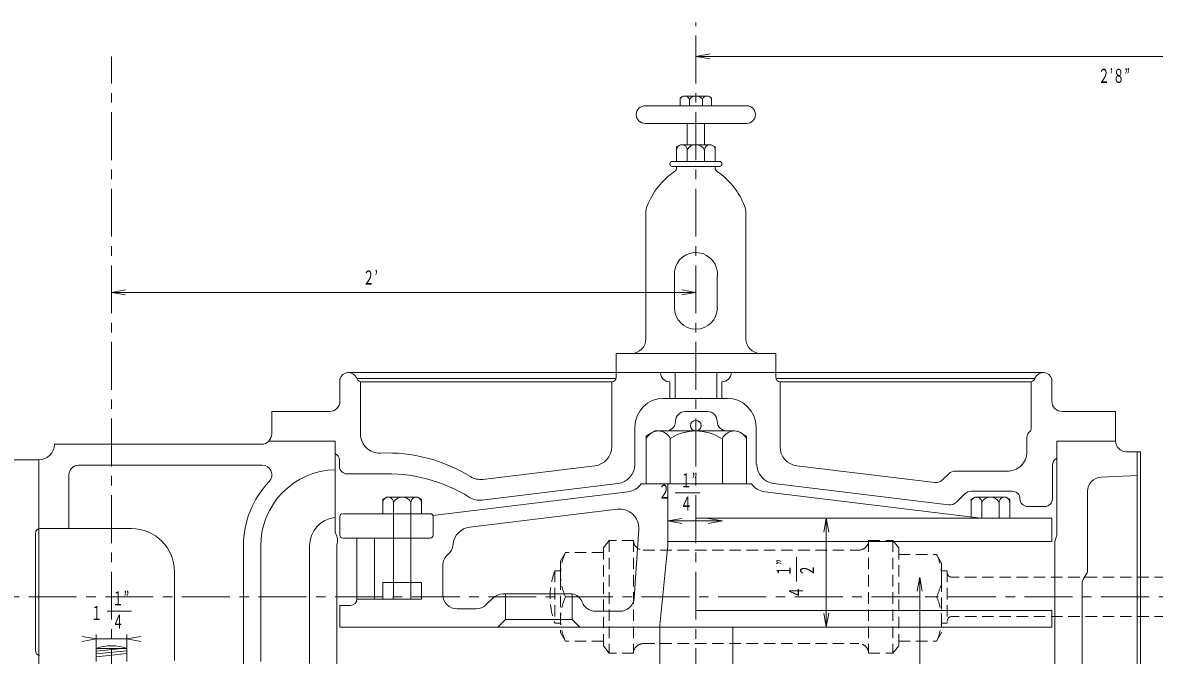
# Model space of a CAD drawing. Units: millimetres, scale not verified. Extents: x -5945 to 5945, y -4205 to 4205.
# Drawn here: x -3090 to -1908, y 2460 to 3121 of the extents above; entities that cross this region are included whole.
import ezdxf
from ezdxf.enums import TextEntityAlignment as Align

# ---------------------------------------------------------------- set-up
doc = ezdxf.new("R2010")
doc.units = ezdxf.units.MM
doc.header["$LTSCALE"] = 10
doc.linetypes.add('CHAIN1', pattern=[8, 5, -1, 1, -1])
doc.linetypes.add('DASHED1', pattern=[1.8, 1.2, -0.6])
for name, color, linetype, lineweight in [('0-0_0', 3, 'Continuous', 18), ('0-1_芯', 4, 'CHAIN1', 18), ('0-2_寸法', 2, 'Continuous', 18)]:
    doc.layers.add(name, color=color, linetype=linetype, lineweight=lineweight)
doc.styles.add('ＭＳ ゴシック', font='')
doc.styles.get('ＭＳ ゴシック').set_extended_font_data('MS Gothic')

msp = doc.modelspace()

# ---------------------------------------------------------------- linework, layer by layer
at = {"layer": '0-0_0'}
for p, q in [((-2400.08, 3044.16), (-2403.54, 3042.17)), ((-2403.54, 3034.06), (-2403.54, 3042.17)), ((-2374.13, 3044.16), (-2400.08, 3044.16)), ((-2393.88, 3034.06), (-2393.88, 3040.89)), ((-2380.33, 3034.06), (-2380.33, 3040.89)), ((-2374.13, 3044.16), (-2370.67, 3042.17)), ((-2370.67, 3034.06), (-2370.67, 3042.17)), ((-2334.17, 3034.06), (-2440.04, 3034.06)), ((-2334.17, 3015.48), (-2440.04, 3015.48)), ((-2396.2, 2993.37), (-2396.2, 3015.48)), ((-2378.01, 2993.37), (-2378.01, 3015.48)), ((-2407.25, 2991.02), (-2403.18, 2993.37)), ((-2407.25, 2975.94), (-2407.25, 2991.02)), ((-2371.03, 2993.37), (-2403.18, 2993.37)), ((-2366.96, 2991.02), (-2371.03, 2993.37)), ((-2366.96, 2975.94), (-2366.96, 2991.02)), ((-2396.2, 2975.94), (-2396.2, 2987.71)), ((-2378.01, 2975.94), (-2378.01, 2987.71)), ((-2362.55, 2975.94), (-2411.66, 2975.94)), ((-2362.55, 2970.61), (-2411.66, 2970.61)), ((-2407.25, 2969.45), (-2407.25, 2970.61)), ((-2366.96, 2969.45), (-2366.96, 2970.61)), ((-2439.36, 2922.03), (-2439.36, 2790.32)), ((-2334.84, 2922.03), (-2334.84, 2790.32)), ((-2409.51, 2860.95), (-2409.51, 2823)), ((-2364.7, 2855.6), (-2364.7, 2823)), ((-2470.5, 2775.32), (-2303.71, 2775.32)), ((-2470.5, 2775.32), (-2470.5, 2750.13)), ((-2303.71, 2775.32), (-2303.71, 2750.7)), ((-2470.5, 2755.33), (-2750.67, 2755.33)), ((-2470.5, 2755.33), (-2303.71, 2755.33)), ((-2408.88, 2728.37), (-2408.88, 2755.33)), ((-2365.33, 2728.37), (-2365.33, 2755.33)), ((-2303.71, 2755.33), (-2023.54, 2755.33)), ((-2758.84, 2725.62), (-2758.84, 2748.8)), ((-2741.24, 2749.24), (-2470.59, 2749.24)), ((-2475, 2745.63), (-2737.37, 2745.63)), ((-2737.37, 2691.19), (-2737.37, 2745.63)), ((-2475, 2745.63), (-2475, 2677.83)), ((-2414.32, 2728.37), (-2414.32, 2745.66)), ((-2359.89, 2728.37), (-2359.89, 2745.66)), ((-2303.62, 2749.24), (-2032.97, 2749.24)), ((-2299.21, 2745.63), (-2299.21, 2677.83)), ((-2299.21, 2745.63), (-2036.84, 2745.63)), ((-2036.84, 2696.45), (-2036.84, 2745.63)), ((-2015.37, 2725.62), (-2015.37, 2748.8)), ((-2420.93, 2728.37), (-2354.24, 2728.37)), ((-2398.23, 2714.64), (-2375.02, 2714.64)), ((-2450.93, 2698.37), (-2450.93, 2659.19)), ((-2324.24, 2698.37), (-2324.24, 2659.19)), ((-2833.21, 2683.68), (-2763.91, 2683.68)), ((-2763.91, 2683.68), (-2763.91, 2590.44)), ((-2438.89, 2689.11), (-2429.89, 2694.31)), ((-2438.89, 2639.18), (-2438.89, 2689.11)), ((-2346.57, 2694.31), (-2429.89, 2694.31)), ((-2413.85, 2639.18), (-2413.85, 2686.31)), ((-2359.41, 2639.18), (-2359.41, 2686.31)), ((-2334.84, 2689.11), (-2343.84, 2694.31)), ((-2334.37, 2639.18), (-2334.37, 2689.11)), ((-2041.34, 2687.57), (-2041.34, 2672.45)), ((-1948.79, 2683.68), (-2010.29, 2683.68)), ((-2010.29, 2683.68), (-2010.29, 2585.43)), ((-2840.99, 2680.45), (-3057.06, 2680.45)), ((-1937.79, 2672.68), (-1922.72, 2672.68)), ((-1926.32, 2672.68), (-1926.32, 1900.29)), ((-1922.72, 2672.68), (-1922.72, 1900.29)), ((-2759.41, 2663.63), (-2759.41, 2657.55)), ((-3041.82, 2648.55), (-3041.82, 2592.39)), ((-2839.91, 2658.55), (-3031.82, 2658.55)), ((-2717.29, 2649.55), (-2751.41, 2649.55)), ((-2492.59, 2657.98), (-2609.65, 2643.78)), ((-2281.62, 2657.98), (-2137.69, 2640.52)), ((-2129.5, 2643.29), (-2123.03, 2649.6)), ((-2061.34, 2652.45), (-2116.04, 2652.45)), ((-2014.8, 2658.59), (-2014.8, 2623.4)), ((-1926.32, 2647.73), (-1963.65, 2646.15)), ((-2468.52, 2639.33), (-2610.47, 2622.12)), ((-2329.08, 2639.18), (-2444.17, 2639.18)), ((-2416.5, 2574.65), (-2416.5, 2639.18)), ((-2305.69, 2639.33), (-2123.26, 2617.21)), ((-2713.98, 2622.91), (-2709.91, 2625.26)), ((-2678.23, 2625.26), (-2710.39, 2625.26)), ((-2673.69, 2622.91), (-2677.75, 2625.26)), ((-2458.23, 2630.69), (-2661.71, 2606.01)), ((-2315.03, 2630.69), (-2089.5, 2603.33)), ((-2115.07, 2619.97), (-2106.26, 2628.56)), ((-2099.61, 2622.91), (-2095.54, 2625.26)), ((-2056.66, 2631.41), (-2099.28, 2631.41)), ((-2095.54, 2625.26), (-2063.38, 2625.26)), ((-2059.31, 2622.91), (-2063.38, 2625.26)), ((-1978.02, 2631.17), (-1978.02, 2549.2)), ((-2713.98, 2607.83), (-2713.98, 2622.91)), ((-2702.93, 2518.68), (-2702.93, 2619.61)), ((-2684.73, 2518.68), (-2684.73, 2619.61)), ((-2673.69, 2607.83), (-2673.69, 2622.91)), ((-2469.15, 2612.63), (-2623.15, 2593.96)), ((-2099.61, 2604.56), (-2099.61, 2622.91)), ((-2088.56, 2603.33), (-2088.56, 2619.61)), ((-2070.36, 2603.33), (-2070.36, 2619.61)), ((-2059.31, 2603.33), (-2059.31, 2622.91)), ((-2040.66, 2615.4), (-2022.8, 2615.4)), ((-2758.98, 2585.44), (-2758.98, 2604.83)), ((-2664.47, 2607.83), (-2755.5, 2607.83)), ((-2661.47, 2604.83), (-2661.47, 2585.44)), ((-2387.1, 2603.33), (-2015.38, 2603.33)), ((-2015.38, 2578.72), (-2015.38, 2603.33)), ((-3071.78, 2592.39), (-2976.7, 2592.39)), ((-2446.79, 2591.44), (-2451.57, 2519.94)), ((-3076.78, 2464.88), (-3076.78, 2587.39)), ((-2755.5, 2582.44), (-2664.47, 2582.44)), ((-2741.1, 2518.75), (-2741.1, 2582.44)), ((-2722.9, 2518.68), (-2722.9, 2582.44)), ((-2640.74, 2576.97), (-2640.74, 2576.78)), ((-2416.5, 2578.72), (-2015.38, 2578.72)), ((-2012.09, 2578.72), (-2010.29, 2585.43)), ((-2012.09, 2578.72), (-2012.09, 1953.8)), ((-2859.55, 2574.44), (-2859.55, 2439.87)), ((-2841.48, 2574.44), (-2841.48, 2453.47)), ((-2790.59, 2574.44), (-2790.59, 2451.42)), ((-2762.09, 2574.44), (-2762.09, 2021.76)), ((-2416.65, 2571.64), (-2424.73, 2491.35)), ((-2651.46, 2553.79), (-2651.46, 2523.53)), ((-2931.7, 2547.39), (-2931.7, 2454.71)), ((-1979.09, 2545.2), (-1982.52, 2539.26)), ((-2673.69, 2536.18), (-2713.98, 2536.18)), ((-2713.98, 2518.75), (-2713.98, 2536.18)), ((-2673.69, 2518.75), (-2673.69, 2536.18)), ((-1983.59, 2535.26), (-1983.59, 2291.84)), ((-2673.69, 2518.75), (-2741.1, 2518.75)), ((-2605.99, 2512.92), (-2599.21, 2519.71)), ((-2588.61, 2524.1), (-2516.44, 2524.1)), ((-2585.97, 2524.1), (-2585.97, 2497.46)), ((-2516.44, 2524.1), (-2516.44, 2497.46)), ((-2758.98, 2512.02), (-2747.83, 2512.02)), ((-2758.98, 2489.33), (-2758.98, 2512.02)), ((-2636.46, 2508.53), (-2616.6, 2508.53)), ((-2491.83, 2505.94), (-2466.54, 2505.94)), ((-2386.63, 2506.7), (-2015.38, 2506.7)), ((-2015.38, 2489.33), (-2015.38, 2506.7)), ((-2585.97, 2497.46), (-2594.1, 2489.33)), ((-2758.98, 2489.33), (-2508.31, 2489.33)), ((-2424.73, 1633.43), (-2424.73, 2491.35)), ((-2348.53, 1633.43), (-2348.53, 2489.33)), ((-2986.66, 2467.09), (-3013.4, 2464.25)), ((-2981.4, 2467.09), (-3013.4, 2467.09)), ((-3013.4, 2453.45), (-3013.4, 2467.09)), ((-2981.4, 2464.81), (-3013.4, 2461.41)), ((-2981.4, 2461.97), (-3013.4, 2458.57)), ((-2981.4, 2453.45), (-2981.4, 2467.09))]:
    msp.add_line(p, q, dxfattribs=at)
at = {"layer": '0-0_0', "color": 1, "linetype": 'DASHED1'}
for p, q in [((-2477.6, 2579.92), (-2477.6, 2462.19)), ((-2452.13, 2579.92), (-2452.13, 2462.19)), ((-2206.84, 2579.92), (-2206.84, 2462.19)), ((-2181.37, 2579.92), (-2181.37, 2462.19)), ((-2523.18, 2567.45), (-2528.5, 2558.23)), ((-2483.68, 2567.45), (-2523.18, 2567.45)), ((-2483.68, 2572.21), (-2483.68, 2469.91)), ((-2442.13, 2569.92), (-2216.84, 2569.92)), ((-2175.29, 2572.21), (-2175.29, 2469.91)), ((-2175.29, 2565.45), (-2135.79, 2565.45)), ((-2135.79, 2565.45), (-2130.47, 2556.23)), ((-2528.5, 2558.23), (-2528.5, 2483.88)), ((-2130.47, 2556.23), (-2130.47, 2483.88)), ((-2534.32, 2548.38), (-2534.32, 2493.73)), ((-2528.5, 2548.38), (-2534.32, 2548.38)), ((-2130.47, 2548.38), (-2124.65, 2548.38)), ((-2124.65, 2548.38), (-2124.65, 2493.73)), ((-1590.17, 2541.64), (-2119.65, 2541.64)), ((-2523.18, 2521.06), (-2483.68, 2521.06)), ((-2135.79, 2521.06), (-2175.29, 2521.06)), ((-1590.17, 2500.47), (-2119.65, 2500.47)), ((-2528.5, 2493.73), (-2534.32, 2493.73)), ((-2523.18, 2474.67), (-2528.5, 2483.88)), ((-2135.79, 2474.67), (-2130.47, 2483.88)), ((-2130.47, 2493.73), (-2124.65, 2493.73)), ((-2483.68, 2474.67), (-2523.18, 2474.67)), ((-2442.13, 2472.19), (-2216.84, 2472.19)), ((-2175.29, 2474.67), (-2135.79, 2474.67))]:
    msp.add_line(p, q, dxfattribs=at)
at = {"layer": '0-0_0'}
for points in [[(-2829.99, 2691.45), (-2829.99, 2714.62), (-2769.84, 2714.62)], [(-1948.79, 2683.68), (-1948.79, 2714.62), (-2004.37, 2714.62)], [(-3103.62, 1892.45), (-3073.32, 1892.45), (-3073.32, 2664.19)], [(-3103.62, 1892.45), (-3103.62, 2664.19), (-3073.32, 2664.19)], [(-2585.97, 2497.46), (-2516.44, 2497.46), (-2508.31, 2489.33), (-2015.38, 2489.33)]]:
    msp.add_lwpolyline(points, dxfattribs=at)
at = {"layer": '0-0_0', "color": 1, "linetype": 'DASHED1'}
for points in [[(-2452.13, 2579.92), (-2477.6, 2579.92), (-2483.68, 2572.21)], [(-2206.84, 2579.92), (-2181.37, 2579.92), (-2175.29, 2572.21)], [(-2452.13, 2462.19), (-2477.6, 2462.19), (-2483.68, 2469.91)], [(-2206.84, 2462.19), (-2181.37, 2462.19), (-2175.29, 2469.91)]]:
    msp.add_lwpolyline(points, dxfattribs=at)
at = {"layer": '0-0_0'}
msp.add_circle((-2387.1, 2699.87), 5.56, dxfattribs=at)
for centre, radius, start, end in [((-2398.71, 3038.97), 5.2, 21.6685, 158.3315), ((-2387.1, 3035.53), 8.64, 38.35129, 141.64871), ((-2375.5, 3038.97), 5.2, 21.6685, 158.3315), ((-2440.04, 3024.77), 9.29, 90, 270), ((-2334.17, 3024.77), 9.29, 270, 90), ((-2401.73, 2987.84), 5.53, 358.6602, 181.3398), ((-2387.17, 2983.25), 10.19, 25.97859, 152.39445), ((-2372.48, 2987.84), 5.53, 358.6602, 181.3398), ((-2411.66, 2973.27), 2.67, 90, 270), ((-2412.25, 2969.45), 5, 304.64272, 0), ((-2361.96, 2969.45), 5, 180, 235.35728), ((-2362.55, 2973.27), 2.67, 270, 90), ((-2364.52, 2900.37), 78.96, 124.64272, 158.45504), ((-2409.69, 2900.37), 78.96, 21.54496, 55.35728), ((-2419.36, 2922.03), 20, 158.45504, 180), ((-2354.84, 2922.03), 20, 0, 21.54496), ((-2387.12, 2858.12), 22.57, 353.60189, 172.79225), ((-2387.1, 2823), 22.41, 180, 0), ((-2454.36, 2790.32), 15, 270, 0), ((-2319.84, 2790.32), 15, 180, 270), ((-2749.96, 2746.08), 9.28, 25.34127, 162.95534), ((-2414.32, 2755.33), 9.67, 180, 270), ((-2359.89, 2755.33), 9.67, 270, 0), ((-2024.25, 2746.08), 9.28, 17.04466, 154.65873), ((-2734.79, 2752.3), 7.15, 198.33748, 248.81491), ((-2475, 2750.13), 4.5, 270, 0), ((-2299.21, 2750.13), 4.5, 180, 270), ((-2039.42, 2752.3), 7.15, 291.18509, 341.66252), ((-2769.84, 2725.62), 11, 270, 0), ((-2420.93, 2698.37), 30, 90, 180), ((-2354.24, 2698.37), 30, 0, 90), ((-2004.37, 2725.62), 11, 180, 270), ((-2398.23, 2704.48), 10.17, 90, 180), ((-2375.02, 2704.48), 10.17, 0, 90), ((-2418.57, 2704.48), 10.17, 270, 0), ((-2354.69, 2704.48), 10.17, 180, 270), ((-2039.84, 2696.45), 3, 306.18847, 0), ((-2840.99, 2691.45), 11, 270, 0), ((-2717.37, 2691.19), 20, 180, 272.57033), ((-2426.37, 2680.51), 13.8, 24.84292, 155.15708), ((-2387.1, 2645.6), 48.71, 56.70021, 123.29979), ((-2346.89, 2680.51), 13.8, 24.84292, 155.15708), ((-2033.34, 2687.57), 8, 126.18847, 180), ((-1937.79, 2683.68), 11, 180, 270), ((-3073.32, 2680.45), 16.26, 270, 0), ((-2709.13, 2507.63), 163.74, 58.10731, 92.57033), ((-2495, 2677.83), 20, 276.91566, 360), ((-2279.21, 2677.83), 20, 180, 263.08434), ((-2061.34, 2672.45), 20, 267.42967, 0), ((-2767.41, 2663.63), 8, 360, 64.09632), ((-2006.8, 2658.59), 8, 115.90368, 180), ((-3031.82, 2648.55), 10, 90, 180), ((-2762.09, 2574.44), 79.39, 91.31376, 180), ((-2839.91, 2648.55), 10, 316.39843, 90), ((-2751.41, 2657.55), 8, 180, 270), ((-2709.95, 2485.97), 163.74, 58.10731, 92.57033), ((-2470.93, 2659.19), 20, 276.91566, 360), ((-2303.28, 2659.19), 20, 180, 263.08434), ((-2116.04, 2642.45), 10, 90, 134.27634), ((-2762.09, 2574.44), 97.46, 136.39843, 180), ((-2612.06, 2663.64), 20, 238.10731, 276.91566), ((-2460.63, 2650.54), 20, 276.91566, 325.39249), ((-2312.62, 2650.54), 20, 214.60751, 263.08434), ((-2136.48, 2650.45), 10, 263.08434, 314.27634), ((-1963.02, 2631.17), 15, 92.41331, 180), ((-2708.46, 2619.74), 5.53, 358.6602, 181.3398), ((-2693.9, 2615.14), 10.19, 25.97859, 152.39445), ((-2679.21, 2619.74), 5.53, 358.6602, 181.3398), ((-2612.87, 2641.97), 20, 238.10731, 276.91566), ((-2099.28, 2621.41), 10, 90, 134.27634), ((-2094.08, 2619.74), 5.53, 358.6602, 181.3398), ((-2079.39, 2615.14), 10.19, 27.60555, 154.02141), ((-2064.84, 2619.74), 5.53, 358.6602, 181.3398), ((-2056.66, 2623.41), 8, 359.97304, 90), ((-2466.74, 2592.78), 20, 356.17051, 96.91566), ((-2122.06, 2627.13), 10, 263.08434, 314.27634), ((-2040.66, 2623.4), 8, 179.97304, 270), ((-2022.8, 2623.4), 8, 270, 0), ((-2760.94, 2574.44), 29.65, 95.75661, 180), ((-2755.98, 2604.83), 3, 90, 180), ((-2664.47, 2604.83), 3, 0, 90), ((-3071.78, 2587.39), 5, 90, 180), ((-2976.7, 2547.39), 45, 0, 90), ((-2755.91, 2590.44), 8, 180, 206.98165), ((-2620.74, 2574.1), 20, 96.91566, 175.46751), ((-2776.41, 2580.01), 15, 345.99852, 26.98165), ((-2755.98, 2585.44), 3, 180, 270), ((-2664.47, 2585.44), 3, 270, 0), ((-2754.09, 2574.44), 8, 165.99852, 180), ((-2636.46, 2553.79), 15, 129.70425, 180), ((-2655.63, 2576.87), 15, 309.70425, 355.46751), ((-2446.5, 2574.65), 30, 354.25718, 0), ((-1986.02, 2549.2), 8, 330, 360), ((-1975.59, 2535.26), 8, 150, 180), ((-2747.83, 2518.75), 6.73, 270, 0), ((-2636.46, 2523.53), 15, 180, 270), ((-2588.61, 2509.1), 15, 90, 135), ((-2518.31, 2510.91), 13.32, 20.72969, 81.91079), ((-2466.54, 2520.94), 15, 270, 356.17051), ((-2616.6, 2523.53), 15, 270, 315), ((-2491.83, 2520.94), 15, 200.72969, 270), ((-3071.78, 2464.88), 5, 180, 262.02582), ((-2997.4, 2425.04), 44.99, 69.16721, 110.83279)]:
    msp.add_arc(centre, radius, start, end, dxfattribs=at)
at = {"layer": '0-0_0', "color": 1, "linetype": 'DASHED1'}
for centre, radius, start, end in [((-2442.13, 2579.92), 10, 180, 270), ((-2216.84, 2579.92), 10, 270, 0), ((-2475.27, 2544.25), 53.22, 154.16265, 205.83735), ((-2179.43, 2543.25), 48.96, 333.04017, 26.95983), ((-2462.51, 2521.06), 76.83, 159.16721, 200.83279), ((-2119.65, 2546.64), 5, 180, 270), ((-2475.27, 2497.86), 53.22, 154.16265, 205.83735), ((-2183.7, 2497.86), 53.22, 334.16265, 25.83735), ((-2119.65, 2495.47), 5, 90, 180), ((-2442.13, 2462.19), 10, 90, 180), ((-2216.84, 2462.19), 10, 360, 90)]:
    msp.add_arc(centre, radius, start, end, dxfattribs=at)
at = {"layer": '0-1_芯'}
for p, q in [((-2387.1, -3262.7), (-2387.1, 3120.85)), ((-2997.4, -3262.7), (-2997.4, 3085.49)), ((-3323.77, 2521.06), (3217.37, 2521.06))]:
    msp.add_line(p, q, dxfattribs=at)
at = {"layer": '0-2_寸法'}
for p, q in [((-2387.1, 3085.49), (-2372.33, 3088.1)), ((-2387.1, 3085.49), (-1574.1, 3085.49)), ((-2387.1, 3085.49), (-2372.33, 3082.89)), ((-2997.4, 2839.06), (-2982.62, 2841.67)), ((-2997.4, 2839.06), (-2387.1, 2839.06)), ((-2997.4, 2839.06), (-2982.62, 2836.46)), ((-2387.1, 2839.06), (-2401.88, 2841.67)), ((-2387.1, 2839.06), (-2401.88, 2836.46)), ((-2408.64, 2629.53), (-2382.99, 2629.53)), ((-2416.5, 2600.42), (-2401.73, 2597.82)), ((-2359.41, 2600.42), (-2374.18, 2603.03)), ((-2359.41, 2600.42), (-2374.18, 2597.82)), ((-2250.91, 2603.33), (-2253.52, 2588.56)), ((-2250.91, 2489.33), (-2250.91, 2603.33)), ((-2250.91, 2603.33), (-2248.31, 2588.56)), ((-2282.07, 2537.14), (-2282.07, 2562.79)), ((-2153.34, 2541.64), (-2155.95, 2526.87)), ((-2153.34, 2541.64), (-2153.34, 1492.06)), ((-2153.34, 2541.64), (-2150.74, 2526.87)), ((-3002.03, 2506.2), (-2976.38, 2506.2)), ((-2250.91, 2489.33), (-2253.52, 2504.11)), ((-2250.91, 2489.33), (-2248.31, 2504.11)), ((-3013.4, 2477.09), (-3028.17, 2474.49)), ((-3013.4, 2467.09), (-3013.4, 2481.73)), ((-2981.4, 2467.09), (-2981.4, 2481.73)), ((-2981.4, 2477.09), (-2966.62, 2479.7)), ((-2981.4, 2477.09), (-2966.62, 2474.49))]:
    msp.add_line(p, q, dxfattribs=at)
for points in [[(-2359.41, 2600.42), (-2416.5, 2600.42), (-2401.73, 2603.03)], [(-2981.4, 2477.09), (-3013.4, 2477.09), (-3028.17, 2479.7)]]:
    msp.add_lwpolyline(points, dxfattribs=at)

# ---------------------------------------------------------------- texts
at = {"layer": '0-2_寸法', "style": 'ＭＳ ゴシック', "width": 0.6}
for s, p in [('２’８”', (-1966.9, 3053.53)), ('２’', (-2734.72, 2842.91)), ('１”', (-2403.32, 2631.02)), ('２', (-2426.19, 2619.25)), ('４', (-2403.16, 2606.63)), ('１”', (-2996.72, 2507.69)), ('１', (-3019.04, 2492.38)), ('４', (-2996.55, 2483.3))]:
    msp.add_text(s, height=14.66, dxfattribs=at).set_placement(p, align=Align.BOTTOM_LEFT)
for s, p in [('１”', (-2283.57, 2542.45)), ('２', (-2259.18, 2542.62)), ('４', (-2270.9, 2519.79))]:
    msp.add_text(s, height=14.66, rotation=90, dxfattribs=at).set_placement(p, align=Align.BOTTOM_LEFT)

doc.saveas('drawing.dxf')
